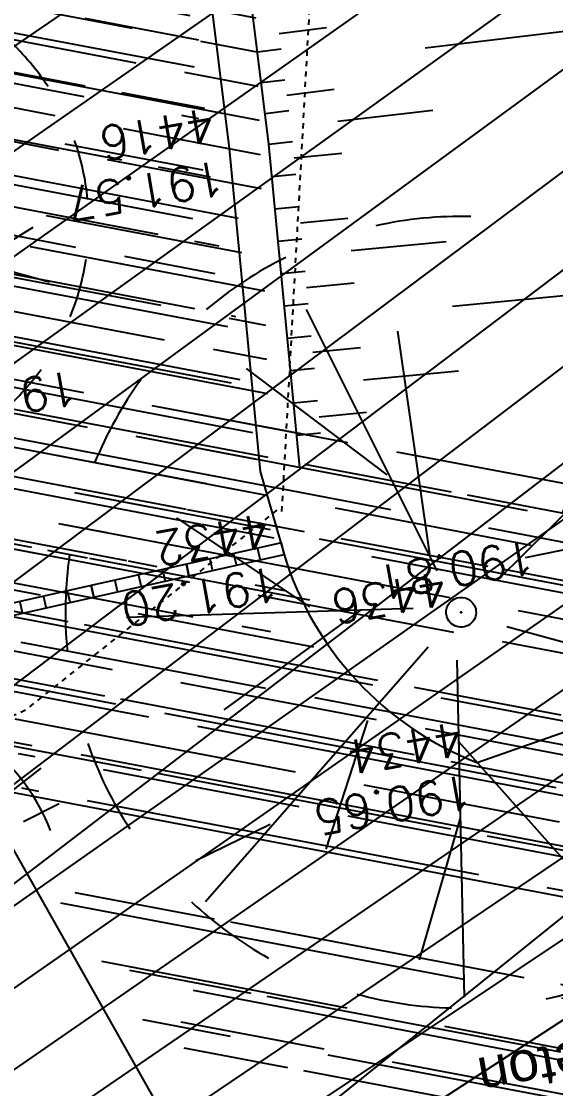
# Model space of a CAD drawing. Extents: x 0 to 613264, y -387505 to 675.
# Drawn here: x 522796 to 528164, y -370952 to -360231 of the extents above; entities that cross this region are included whole.
import ezdxf
from ezdxf.enums import TextEntityAlignment as Align
from ezdxf.lldxf.tags import DXFTag

# ---------------------------------------------------------------- set-up
doc = ezdxf.new("R2010")
doc.units = 0
doc.linetypes.add('STYLE_01', pattern=[0.41664, 0.20828, -0.20836])
for name, color, linetype in [('AEP_SSL', 252, 'Continuous'), ('DWG_280-140115-P - ALTEA-CANA', 252, 'Continuous'), ('Fond topo - ASS', 252, 'Continuous'), ('Fond topo - TAL', 252, 'Continuous'), ('Fond topo - TAL_HAC', 252, 'Continuous'), ('Fond topo - VEG', 252, 'Continuous'), ('Fond topo - VOI_TXT', 252, 'Continuous'), ('Fond topo - Z_500', 252, 'Continuous'), ('prlm-VRD', 2, 'Continuous'), ('SA - béton balayé', 252, 'Continuous'), ('SA - EBC', 252, 'Continuous')]:
    doc.layers.add(name, color=color, linetype=linetype)
for name, color, linetype, plot in [('Fond topo - N', 252, 'Continuous', False), ('Fond topo - NCACHE', 252, 'Continuous', False), ('Fond topo - ZCACHE', 252, 'Continuous', False)]:
    doc.layers.add(name, color=color, linetype=linetype, plot=plot)
doc.layers.add('Fond topo - P', color=252, linetype='Continuous', lineweight=50)
doc.layers.add('Fond topo - VOI', color=252, linetype='Continuous', lineweight=25)
doc.styles.add('2000_ARIAL', font='arial.ttf', dxfattribs={"height": 0.400000006})
doc.styles.add('SIMPLEX', font='simplex_.ttf', dxfattribs={"height": 1.25})
tags = doc.linetypes.add('L16', pattern=[0.37500001490116125, 0.300000011920929, -0.07500000298023224]).pattern_tags.tags
tags[6:7] = [DXFTag(74, 4), DXFTag(75, 0), DXFTag(340, '0'), DXFTag(46, 0.0), DXFTag(50, 0.0), DXFTag(44, 0.0), DXFTag(45, 0.0)]
tags[4:5] = [DXFTag(74, 4), DXFTag(75, 0), DXFTag(340, '0'), DXFTag(46, 0.0), DXFTag(50, 0.0), DXFTag(44, 0.0), DXFTag(45, 0.0)]
pattern_1 = [(349.2763985886067, (-277130161.1279894, -473864756.7787022), (117.3825536141096, 28.65896207176165), [749.9999999999999, -99.99999999999999, 250, -49.99999999999999]), (349.2763985886067, (-277130091.1375459, -473864744.5890418), (-36.75306622226226, 74.64222748057564), [150, -16.5, 299.9999999999999, -37.49999999999999]), (349.2763985886067, (-277130128.6565508, -473864719.6726964), (261.6928111209335, -15.46358973923611), [399.9999999999999, -69.99999999999999, 200, -49.99999999999999])]

# ---------------------------------------------------------------- blocks, each defined once
blk = doc.blocks.new('ASS07')
at = {"ltscale": 2}
for p, q in [((-0.25, -0.45), (-0.25, 0.4500000000000001)), ((0, -0.45), (0, 0.4500000000000001)), ((0.25, -0.45), (0.25, 0.4500000000000001))]:
    blk.add_line(p, q, dxfattribs=at)
at = {"ltscale": 2, "flags": 128}
blk.add_lwpolyline([(0.5, -0.5), (0.5, 0.5), (-0.5, 0.5), (-0.5, -0.5)], close=True, dxfattribs=at)
blk = doc.blocks.new('PTOPO')
at = {"layer": 'Fond topo - NCACHE', "style": 'SIMPLEX'}
blk.add_attdef('MAT', text='', height=0.34, dxfattribs=at).set_placement((0.09999999986030161, -0.09999999962747097), align=Align.TOP_LEFT)
at = {"layer": 'Fond topo - ZCACHE', "style": 'SIMPLEX'}
blk.add_attdef('ALT', (0.09999999986030161, 0.09999999962747097), '', height=0.34, dxfattribs=at)
blk = doc.blocks.new('RESINEUX')
at = {"ltscale": 2}
for p, q in [((-0.234163766, -0.381126882), (-0.22416411, -0.431125164)), ((-0.264162735, -0.3911265390000001), (-0.264162735, -0.431125164))]:
    blk.add_line(p, q, dxfattribs=at)
blk.add_ellipse((-0.265161906, -0.212133051), major_axis=(-0.141416496, 0.141416496), ratio=0.9999999999999891, start_param=2.259520706035595, end_param=3.289317319450373, dxfattribs=at)
blk = doc.blocks.new('VEG14')
at = {"ltscale": 2, "flags": 128}
for points in [[(0.5, 0, -1), (-0.5, 0, -1)], [(0.016, 0, -1), (-0.016, 0, -1)]]:
    blk.add_lwpolyline(points, format="xyb", close=True, dxfattribs=at)
blk = doc.blocks.new('VEG12')
at = {"ltscale": 2}
for p, q in [((0.01815258799999997, 0.057406781), (0.100441039, 0.47293725)), ((0.05749608, 0.253444298), (0.145517598, 0.414706841)), ((0.037902722, 0.15845596), (-0.06593155700000003, 0.344147082)), ((-0.158788295, 0.086017079), (-0.245985314, 0.284587218)), ((0.04981112299999996, 0.033821695), (0.391570728, 0.285894318)), ((0.143890955, 0.107467204), (0.230033352, 0.253971609)), ((0.2917471699999999, 0.208620217), (0.392372872, 0.233301274)), ((-0.05229389700000003, 0.02983962500000001), (-0.383643778, 0.204631851)), ((-0.25001839, 0.135126714), (-0.3755999820000001, 0.091127132)), ((0.122915307, -0.02992704099999999), (0.317230371, 0.05540147100000001)), ((0.057557527, -0.01766878999999999), (0.411943876, -0.08413611500000001)), ((-0.05265807700000003, -0.029192154), (-0.412380265, -0.256628677)), ((-0.09359106700000003, -0.049762263), (-0.2956446150000001, -0.04653133200000001)), ((0.184132294, -0.04763066399999999), (0.323120213, -0.192805613)), ((0.01825986499999999, -0.057372749), (0.107637982, -0.4128258760000001)), ((0.02259491799999996, -0.07955337300000001), (0.001649748999999978, -0.36183712)), ((-0.151821475, -0.09483882200000002), (-0.2999525240000001, -0.315936062)), ((0.05371548199999998, -0.188497704), (0.197263789, -0.356749422))]:
    blk.add_line(p, q, dxfattribs=at)
for start, end in [(90, 103.8461539085843), (62.30769199853572, 76.15384597947835), (117.6923078993823, 131.5384619204946), (34.61538499867542, 48.46153799321151), (145.3846149358338, 159.2307690506909), (6.923076979206323, 20.76923090842763), (173.0769230068974, 186.9230769931026), (339.2307689837768, 353.0769230207937), (200.7692310571047, 214.6153850641662), (311.5384620067885, 325.3846150013246), (228.4615380795054, 242.3076921006177), (283.8461540205217, 297.6923080014643), (256.1538460914157, 270)]:
    blk.add_arc((0, 0), 0.496982058, start, end, dxfattribs=at)
blk = doc.blocks.new('VEG12A')
at = {"ltscale": 2}
for p, q in [((0.01815258799999997, 0.057406781), (0.100441039, 0.47293725)), ((0.05749608, 0.253444298), (0.145517598, 0.414706841)), ((0.037902722, 0.15845596), (-0.06593155700000003, 0.344147082)), ((-0.158788295, 0.086017079), (-0.245985314, 0.284587218)), ((0.04981112299999996, 0.033821695), (0.391570728, 0.285894318)), ((0.143890955, 0.107467204), (0.230033352, 0.253971609)), ((0.2917471699999999, 0.208620217), (0.392372872, 0.233301274)), ((-0.05229389700000003, 0.02983962500000001), (-0.383643778, 0.204631851)), ((-0.25001839, 0.135126714), (-0.3755999820000001, 0.091127132)), ((0.122915307, -0.02992704099999999), (0.317230371, 0.05540147100000001)), ((0.057557527, -0.01766878999999999), (0.411943876, -0.08413611500000001)), ((-0.05265807700000003, -0.029192154), (-0.412380265, -0.256628677)), ((-0.09359106700000003, -0.049762263), (-0.2956446150000001, -0.04653133200000001)), ((0.01825986499999999, -0.057372749), (0.107637982, -0.4128258760000001)), ((0.184132294, -0.04763066399999999), (0.323120213, -0.192805613)), ((0.02259491799999996, -0.07955337300000001), (0.001649748999999978, -0.36183712)), ((-0.151821475, -0.09483882200000002), (-0.2999525240000001, -0.315936062)), ((0.05371548199999998, -0.188497704), (0.197263789, -0.356749422))]:
    blk.add_line(p, q, dxfattribs=at)
for start, end in [(90, 103.8461539085843), (62.30769199853572, 76.15384597947835), (117.6923078993823, 131.5384619204946), (34.61538499867542, 48.46153799321151), (145.3846149358338, 159.2307690506909), (6.923076979206323, 20.76923090842763), (173.0769230068974, 186.9230769931026), (339.2307689837768, 353.0769230207937), (200.7692310571047, 214.6153850641662), (311.5384620067885, 325.3846150013246), (228.4615380795054, 242.3076921006177), (283.8461540205217, 297.6923080014643), (256.1538460914157, 270)]:
    blk.add_arc((0, 0), 0.496982058, start, end, dxfattribs=at)
blk = doc.blocks.new('A$C1F970F0F')
at = {"layer": 'SA - béton balayé'}
h = blk.add_hatch(dxfattribs=at)
h.set_pattern_fill('BETON_BALAYE', color=256, scale=49.99999999999999, angle=-10.72360141139323, style=0, pattern_type=2)
h.set_pattern_definition(pattern_1)
h.paths.add_polyline_path([(4533.192896842566, 236.9590782590353), (4647.689449561236, -149.636488564905), (4746.352122538518, -642.243459669855), (4898.077129065638, -1354.668971112381), (4990.027461718793, -2094.77839309662), (5021.209996846888, -2419.063814886839), (5045.042919798527, -2502.419951333245), (4755.452634422306, -2567.47380276886), (4721.617943937852, -2098.858421756516), (4633.29666137313, -1425.46548323056), (4461.038475485748, -724.9450425888687), (4336.211253093843, -190.8626816253246), (4294.257764984838, -49.15386160802848), (4252.599676299415, 32.25277447435792)])
h = blk.add_hatch(dxfattribs=at)
h.set_pattern_fill('BETON_BALAYE', color=256, scale=49.99999999999999, angle=-10.72360141139323, style=0, pattern_type=2)
h.set_pattern_definition(pattern_1)
edge = h.paths.add_edge_path()
edge.add_arc((5358.091332811397, -2406.5003897603), 327.4139141548844, 197.0353200627598, 248.6714325875425)
edge.add_line((5239.005744553338, -2711.489723728723), (5354.800928152768, -2670.843148670674))
edge.add_line((5354.800928152768, -2670.843148670674), (5445.831428399385, -2528.10670157766))
edge.add_line((5445.831428399385, -2528.106701577661), (5524.939717540758, -2152.462322599101))
edge.add_line((5524.939717540758, -2152.462322599101), (5588.808554118679, -1772.826003617761))
edge.add_line((5588.808554118679, -1772.826003617761), (5596.889083904324, -1066.990457735349))
edge.add_line((5596.889083904324, -1066.990457735349), (5885.902256092508, -1066.084975682855))
edge.add_line((5885.902256092508, -1066.084975682855), (5885.433544670602, -1160.638824703835))
edge.add_line((5885.433544670601, -1160.638824703835), (5929.806132878227, -1224.214564401809))
edge.add_line((5929.806132878228, -1224.214564401809), (5882.232637045039, -1815.085634098996))
edge.add_line((5882.232637045039, -1815.085634098996), (5846.967217674753, -2176.497257896935))
edge.add_line((5846.967217674752, -2176.497257896935), (5783.590593702197, -2717.673661949677))
edge.add_line((5783.590593702197, -2717.673661949676), (5736.967683509527, -2987.71145076046))
edge.add_arc((5322.836185402772, -2830.552333082458), 442.949078330087, 324.08482527455766, 339.2187040935265, ccw=False)
edge.add_arc((5393.318158206119, -2843.383449414451), 379.6041132646011, 288.33551275161386, 319.40786575171865, ccw=False)
edge.add_arc((5315.276949875861, -2562.613601937902), 670.8210163537169, 258.08161623541537, 287.118674714722, ccw=False)
edge.add_arc((5276.252106989228, -2691.399666949642), 536.8769334285904, 239.1203115152312, 259.31827396408, ccw=False)
edge.add_line((5000.706982394531, -3152.172632686719), (4932.207642367547, -3081.259965061483))
edge.add_line((4932.207642367547, -3081.259965061484), (4772.00721949915, -2796.814362761385))
edge.add_line((4772.00721949915, -2796.814362761385), (4755.452634422306, -2567.47380276886))
edge.add_line((4755.452634422306, -2567.47380276886), (4758.579044436935, -2566.940473468178))
edge.add_line((4758.579044436935, -2566.940473468178), (5045.042919798527, -2502.419951333245))
at = {"layer": 'SA - EBC'}
h = blk.add_hatch(dxfattribs=at)
h.set_pattern_fill('_USER', color=256, scale=74.99999999999999, angle=-325.7236014113932, style=0, pattern_type=0)
h.set_pattern_definition([(34.27639858860678, (-277130161.1279894, -473864756.7787022), (-42.238928459823, 61.97477650275113), [])])
edge = h.paths.add_edge_path()
edge.add_line((5801.470568619522, -3162.013069131843), (4083.559282644929, -3271.123614088357))
edge.add_line((4083.559282644929, -3271.123614088356), (4014.481307725509, -3717.332461968055))
edge.add_line((4014.48130772551, -3717.332461968055), (3135.517961824245, -3810.19300101904))
edge.add_line((3135.517961824245, -3810.19300101904), (2274.245008604417, -3693.648081323564))
edge.add_line((2274.245008604417, -3693.648081323564), (1554.636776175834, -3420.099318784944))
edge.add_arc((2508.775769578408, -2315.674454232369), 1459.498372788833, 157.1868533427094, 229.1754823893534, ccw=False)
edge.add_arc((1966.013830892235, -2087.371785851423), 870.6752834691503, 94.3015183869224, 157.1868533106914, ccw=False)
edge.add_line((1900.708697991695, -1219.149067345796), (2859.239020416566, -1223.495634912559))
edge.add_arc((3100.860739749298, 1265.329539486049), 2500.526305395239, 264.4549516394795, 302.9422754293212)
edge.add_arc((4209.331858878893, -445.3369775435177), 462.1229708170858, 302.9422754305585, 376.8336969250394)
edge.add_arc((2214.122706379954, -1049.006753214115), 2546.655714682971, 16.8336969158998, 38.14703645440247)
edge.add_arc((3041.32627014761, -399.2990096244524), 1494.806919462396, 38.14703657403813, 72.97328584086019)
edge.add_line((3479.031970107599, 1029.988031775616), (2182.437305702805, 1414.38613606858))
edge.add_line((2182.437305702805, 1414.38613606858), (1056.590900019184, 1822.819186472099))
edge.add_arc((1766.412018482452, 3779.442320525911), 2081.398594438606, 212.7495497786225, 250.0603089288685, ccw=False)
edge.add_line((15.86575126143373, 2653.472571668582), (-104.0907319930869, 3091.26353710603))
edge.add_line((-104.0907319930869, 3091.26353710603), (-169.6986146466322, 3639.54836895815))
edge.add_line((-169.6986146466322, 3639.548368958149), (-35.58090533515337, 6158.014854826562))
edge.add_arc((-194.3533792400212, 7143.826589584332), 998.5156357593988, 279.1493507374978, 373.962283499627)
edge.add_arc((2392.201579171132, 7786.918955579627), 1666.786287877102, 172.6269749467245, 193.9622835974407, ccw=False)
edge.add_arc((-45.50651600643437, 8102.354993671941), 791.2455775503726, -7.373025019439765, 16.43829965925021)
edge.add_line((713.3969204091394, 8326.263765657093), (486.7428317772967, 9142.81155059313))
edge.add_line((486.7428317772967, 9142.811550593131), (1338.845530021721, 9564.23852196786))
edge.add_line((1338.845530021721, 9564.23852196786), (1632.623584095551, 8945.24637913095))
edge.add_line((1632.623584095551, 8945.246379130947), (1394.029444699765, 8829.874494032001))
edge.add_line((1394.029444699765, 8829.874494032001), (1731.997733793977, 8131.230781666551))
edge.add_arc((1233.216649704336, 7889.945865525577), 554.0766919865823, -19.640967550384175, 25.815335324856676, ccw=False)
edge.add_line((1755.055695752756, 7703.706797235046), (1558.214479468655, 6807.520788570679))
edge.add_line((1558.214479468655, 6807.52078857068), (1570.021725572625, 6609.158708993335))
edge.add_line((1570.021725572625, 6609.158708993335), (1852.913141606868, 5734.125706863067))
edge.add_line((1852.913141606869, 5734.125706863067), (2726.748207475315, 4020.986816292172))
edge.add_line((2726.748207475315, 4020.986816292172), (3802.352916265851, 4004.947770972833))
edge.add_arc((8355.58168857983, 5950.706307988518), 4951.552134169374, 203.138762427905, 230.8301436200186)
edge.add_arc((13583.66465597079, 12367.85935474512), 13228.79229856088, 230.8301435441083, 233.1638398044412)
edge.add_line((5652.622255943647, 1780.153648245416), (4998.697813068342, 1820.441475819727))
edge.add_line((4998.697813068342, 1820.441475819727), (4863.841220233488, 767.0816613875431))
edge.add_line((4863.841220233488, 767.0816613875434), (5595.355488733695, 631.185878681516))
edge.add_line((5595.355488733695, 631.1858786815158), (5852.747939948536, -2020.707044821664))
edge.add_line((5852.747939948536, -2020.707044821665), (5881.394298709887, -2966.563612924887))
edge.add_line((5881.394298709887, -2966.563612924887), (5801.470568619523, -3162.013069131842))
at = {"layer": 'AEP_SSL', "elevation": 9.999999999999998e-08, "flags": 128}
blk.add_lwpolyline([(-2009.46431272992, 953.3121996921549), (-1974.130445357614, -2549.104167440536), (-1760.191604675106, -3033.974676226209), (-1600.127185498399, -3169.916464212493), (-1007.958216168089, -3359.143878629571), (-742.7402135561805, -3373.227271705965), (185.7644486929067, -3466.149391532337), (1457.680139553027, -3407.246855666408), (3098.737656271729, -3442.411852942929), (4165.909978031491, -3426.731274088185), (4366.116630586753, -3387.312489108264), (5044.428961021786, -3091.927656257742), (5412.289028469191, -2796.609514369696), (5536.700633028197, -2598.110987192279), (5703.441363650248, 1048.232751273365), (5867.406317671058, 3278.047774201862), (6182.748241543506, 4434.064793799239), (6284.146511390897, 4550.427419959863), (6475.981668657886, 4711.41474985716), (8025.350887839351, 5692.826034684554), (8693.398131395103, 6258.370148193826), (10978.7345952306, 10130.53863316135)], dxfattribs=at)
at = {"layer": 'DWG_280-140115-P - ALTEA-CANA', "linetype": 'STYLE_01', "ltscale": 25, "elevation": 9.999999999999998e-08, "flags": 128}
for points in [[(5043.004125510934, -2459.255041660273), (5122.727729839645, -1010.298626305045), (5206.499599843033, 1109.868669945372), (5375.865241031976, 3373.505670248891), (5731.166894470631, 4674.090360429283), (5963.608433077427, 4936.073710200793)], [(4114.430924086131, -2925.553886674825), (4212.657905642498, -2905.507599418554), (4785.63486263613, -2658.606649984295), (5040.508008078089, -2456.113243994746)]]:
    blk.add_lwpolyline(points, dxfattribs=at)
at = {"layer": 'Fond topo - TAL', "ltscale": 2, "flags": 128}
blk.add_lwpolyline([(5061.026343533264, -2415.235167242741), (5029.790696723543, -2090.397406961497), (4937.559194148144, -1348.024844368016), (4785.525409804475, -634.1494654716031), (4687.310738159489, -143.7792934825053), (4552.912099082351, 377.7859138851522), (4325.877774536786, 713.0623985788247), (4234.113545105186, 1171.189019949002), (3970.850318973242, 1625.920015199784)], dxfattribs=at)
at = {"layer": 'Fond topo - TAL_HAC', "ltscale": 2}
for p, q in [((5186.912727174948, -1993.41600033537), (5377.56843189344, -1970.735562500265)), ((5040.157162868598, -1979.175758414673), (5087.790949916081, -1973.257792351181)), ((5018.261758965136, -1997.600836708583), (5042.078652423023, -1994.641853711759)), ((5022.104738160633, -2028.533026845227), (5045.921631732902, -2025.574043870065)), ((5047.843121396849, -2041.040138713955), (5095.476908535838, -2035.122172667792)), ((5025.947717505171, -2059.465216820521), (5049.764610951274, -2056.506234011041)), ((5099.224358295537, -2067.186529219258), (5194.609909345783, -2056.34233045269)), ((5029.790696723543, -2090.397406961497), (5053.646342517633, -2087.769068282072)), ((5055.225205930733, -2104.176531458975), (5102.971808078112, -2099.250885775056)), ((5032.91426142587, -2122.881183202198), (5056.804069401367, -2120.583994457199)), ((5036.037826100461, -2155.364958963709), (5059.927634023969, -2153.067770493227)), ((5061.489416341162, -2169.309658417569), (5109.269032240168, -2164.715281202089)), ((5039.161390688405, -2187.848735182748), (5063.051198738078, -2185.551546546585)), ((5112.392596994482, -2197.199057168272), (5207.951828792495, -2188.010302737311)), ((5042.284955460048, -2220.332511057426), (5066.174763383558, -2218.035322586945)), ((5067.736545718079, -2234.277210419781), (5115.516161651743, -2229.682833021288)), ((5214.198958181193, -2252.977854552179), (5405.317421829206, -2234.600345415738)), ((5045.408520139497, -2252.816287293796), (5069.298328149654, -2250.519098365784)), ((5048.532084796759, -2285.300063146812), (5072.421892737598, -2283.002874584824)), ((5073.983675077666, -2299.244762513498), (5121.763291011331, -2294.650385115006)), ((5051.655649436691, -2317.783839091334), (5075.545457509241, -2315.486650459502)), ((5124.886855616604, -2327.13416124254), (5220.446087449275, -2317.945406628567)), ((5054.779214173675, -2350.267615149023), (5078.669022097184, -2347.970426678542)), ((5080.230804454583, -2364.21231451571), (5128.010420410436, -2359.61793750057)), ((5057.902778796278, -2382.751391185051), (5081.792586771775, -2380.454202440052))]:
    blk.add_line(p, q, dxfattribs=at)
at = {"layer": 'Fond topo - VOI', "linetype": 'L16', "ltscale": 2, "flags": 128}
for points in [[(-410.4573954082604, 4496.281983435452), (-275.2797675438889, 3639.964293068524, 0.05175614001462255), (-25.75674943525667, 2954.12476405697, 0.07683847699775821), (242.3973429298351, 2566.944338701083, 0.01799232695016924), (602.5175779411827, 2213.735113210599), (898.3231434213683, 2004.634077694301), (1143.547512896615, 1887.824205350663), (1442.276114517919, 1769.658652589777), (1681.948853588895, 1683.954706367697), (2114.845544182086, 1578.014617527221), (2515.756121386211, 1462.263694100857), (2910.512600857042, 1321.392171708825), (3516.952153602057, 1025.948174333774), (3901.184930821766, 864.3683668971058), (4241.50575886574, 689.604471750609), (4497.895798403801, 355.994847623038), (4647.689449561236, -149.636488564905), (4746.352122538518, -642.243459669855), (4898.077129065638, -1354.668971112381), (4990.027461718793, -2094.77839309662), (5021.209996846888, -2419.063814886839), (5045.042919798527, -2502.419951333245, 0.2291964161509024), (5239.005744553338, -2711.489723728723), (5354.800928152768, -2670.843148670674), (5445.831428399385, -2528.106701577661), (5524.939717540758, -2152.462322599101), (5588.808554118679, -1772.826003617761), (5596.946294726647, -1078.989912171996), (5595.427037839852, -760.3391798385524), (5607.922173153986, 21.2368958841555), (5625.650588417848, 675.8970783981483), (5679.873644702147, 1402.6777603776)], [(1113.169076435483, 1614.544457789373, -0.002426532655408154), (1363.554939353563, 1522.505379938917, 0.01108269577173768), (1599.923292717213, 1440.234847178777, 0.002199676188283067), (1874.660297146564, 1352.718827440079, 0.00347098289485792), (2049.38919448178, 1299.234824079624, 0.008144483090189688), (2222.6218611107, 1250.579863394922, -0.006775138349132658), (2431.022144464181, 1192.66281336526, -0.01189088554474296), (2623.427408166431, 1131.368813427953, -0.01090445597054321), (2829.969218926352, 1055.039568515053, -0.01787369539097641), (3039.525210796052, 963.5753104291103, -0.008610107040065807), (3463.776332122894, 750.9941385496331, -0.006108992419635383), (3603.612183074546, 675.6974373326499, -0.009426701389239399), (3692.67804793272, 624.1069568697282, -0.04577587075853611), (3855.47516997701, 504.0686135215838, -0.03491605834605333), (4040.701065253342, 314.6279718482956, -0.005171303418082488), (4113.986337773101, 226.5540563774106, -0.008638596706901086), (4156.386231026273, 172.6365710435621, -0.01206913161195214), (4178.034076992609, 142.6300725480174, -0.003352022640495587), (4252.599676299415, 32.25277447435792, -0.05728176819019055), (4294.257764984838, -49.15386160802848, -0.03537220502369592), (4336.211253093843, -190.8626816253246), (4461.038475485748, -724.9450425888687), (4633.29666137313, -1425.46548323056), (4721.617943937852, -2098.858421756516), (4772.00721949915, -2796.814362761385), (4932.207642367547, -3081.259965061484)]]:
    blk.add_lwpolyline(points, format="xyb", dxfattribs=at)
at = {"layer": 'Fond topo - ASS', "ltscale": 2, "xscale": 97.87999999999998, "yscale": 12, "zscale": 99.99999999999997, "rotation": 12.69297601096523}
for p in [(4995.980580965795, -2507.32000307921), (4900.492622538964, -2528.826843606399), (4805.004664003298, -2550.333684207764)]:
    blk.add_blockref('ASS07', p, dxfattribs=at)
at = {"layer": 'Fond topo - P', "ltscale": 2}
ref = blk.add_blockref('PTOPO', (4990.027461718793, -2094.77839309662), dxfattribs=dict(at, xscale=99.99999999999994, yscale=99.99999999999994, zscale=99.99999999999994, rotation=190.0656205306617))
ref.add_attrib('MAT', '4416', dxfattribs={"layer": 'Fond topo - N', "color": 0, "ltscale": 2, "height": 33.99999999999999, "rotation": 190.0656204987762, "style": 'SIMPLEX'}).set_placement((4978.433619886894, -2086.680070346261), align=Align.TOP_LEFT)
ref.add_attrib('ALT', '191.57', (4981.929138972766, -2106.372234905643), dxfattribs={"layer": 'Fond topo - Z_500', "color": 0, "ltscale": 2, "height": 33.99999999999999, "rotation": 190.0656204987762, "style": 'SIMPLEX'})
ref = blk.add_blockref('PTOPO', (4678.190430094035, -2328.131781818269), dxfattribs=dict(at, xscale=99.99999999999994, yscale=99.99999999999994, zscale=99.99999999999994, rotation=190.0656205306617))
ref.add_attrib('MAT', '4424', dxfattribs={"layer": 'Fond topo - N', "color": 0, "ltscale": 2, "height": 33.99999999999999, "rotation": 190.0656204987762, "style": 'SIMPLEX'}).set_placement((4666.596588262135, -2320.03345906791), align=Align.TOP_LEFT)
ref.add_attrib('ALT', '191.51', (4834.184977695295, -2317.08585955636), dxfattribs={"layer": 'Fond topo - Z_500', "color": 0, "ltscale": 2, "height": 33.99999999999999, "rotation": 190.0656204987762, "style": 'SIMPLEX'})
ref = blk.add_blockref('PTOPO', (5045.042919798527, -2502.419951333245), dxfattribs=dict(at, xscale=99.99999999999994, yscale=99.99999999999994, zscale=99.99999999999994, rotation=190.0656205306617))
ref.add_attrib('MAT', '4432', dxfattribs={"layer": 'Fond topo - N', "color": 0, "ltscale": 2, "height": 33.99999999999999, "rotation": 190.0656204987762, "style": 'SIMPLEX'}).set_placement((5033.449077972175, -2494.321628678724), align=Align.TOP_LEFT)
ref.add_attrib('ALT', '191.20', (5036.944597058048, -2514.013793238106), dxfattribs={"layer": 'Fond topo - Z_500', "color": 0, "ltscale": 2, "height": 33.99999999999999, "rotation": 190.0656204987762, "style": 'SIMPLEX'})
ref = blk.add_blockref('PTOPO', (5222.972658674444, -2560.536819283554), dxfattribs=dict(at, xscale=99.99999999999994, yscale=99.99999999999994, zscale=99.99999999999994, rotation=190.0656205306617))
ref.add_attrib('MAT', '4436', dxfattribs={"layer": 'Fond topo - N', "color": 0, "ltscale": 2, "height": 33.99999999999999, "rotation": 190.0656204987762, "style": 'SIMPLEX'}).set_placement((5211.378816842544, -2552.438496533196), align=Align.TOP_LEFT)
ref.add_attrib('ALT', '190.81', (5294.059273003964, -2486.834052327738), dxfattribs={"layer": 'Fond topo - Z_500', "color": 0, "ltscale": 2, "height": 33.99999999999999, "rotation": 190.0656204987762, "style": 'SIMPLEX'})
ref = blk.add_blockref('PTOPO', (5239.005744553338, -2711.489723728723), dxfattribs=dict(at, xscale=99.99999999999994, yscale=99.99999999999994, zscale=99.99999999999994, rotation=190.0656205306617))
ref.add_attrib('MAT', '4434', dxfattribs={"layer": 'Fond topo - N', "color": 0, "ltscale": 2, "height": 33.99999999999999, "rotation": 190.0656204987762, "style": 'SIMPLEX'}).set_placement((5227.411902721438, -2703.391400978365), align=Align.TOP_LEFT)
ref.add_attrib('ALT', '190.65', (5230.907421830188, -2723.083565542079), dxfattribs={"layer": 'Fond topo - Z_500', "color": 0, "ltscale": 2, "height": 33.99999999999999, "rotation": 190.0656204987762, "style": 'SIMPLEX'})
at = {"layer": 'Fond topo - VEG', "ltscale": 2, "zscale": 99.99999999999997}
for name, p, xscale, yscale, rotation in [('VEG12A', (4598.729384386297, -2169.51741461594), 503.1999999999997, 503.1999999999997, 192.432705982593), ('VEG12', (5222.972658674444, -2560.536819283554), 799.9999999999998, 799.9999999999998, 192.432705982593), ('RESINEUX', (4316.669124202617, -2710.066336916595), 997.2781133949251, 997.2781133949251, 116.6488402594871), ('VEG14', (5222.972658674444, -2560.536819283554), 30, 30, 207.8417380991697)]:
    blk.add_blockref(name, p, dxfattribs=dict(at, xscale=xscale, yscale=yscale, rotation=rotation))
at = {"layer": 'Fond topo - VOI_TXT', "style": '2000_ARIAL'}
blk.add_text('Béton', height=39.99999999999999, rotation=190.0656205035111, dxfattribs=at).set_placement((5381.128080186665, -2983.460571866228))

msp = doc.modelspace()

# ---------------------------------------------------------------- block references
at = {"layer": 'prlm-VRD', "xscale": 9.999999999999998, "yscale": 9.999999999999998, "zscale": 9.999999999999998}
msp.add_blockref('A$C1F970F0F', (474984.9359816406, -340561.1028248291, -9.999999999999997e-07), dxfattribs=at)

doc.saveas('drawing.dxf')
